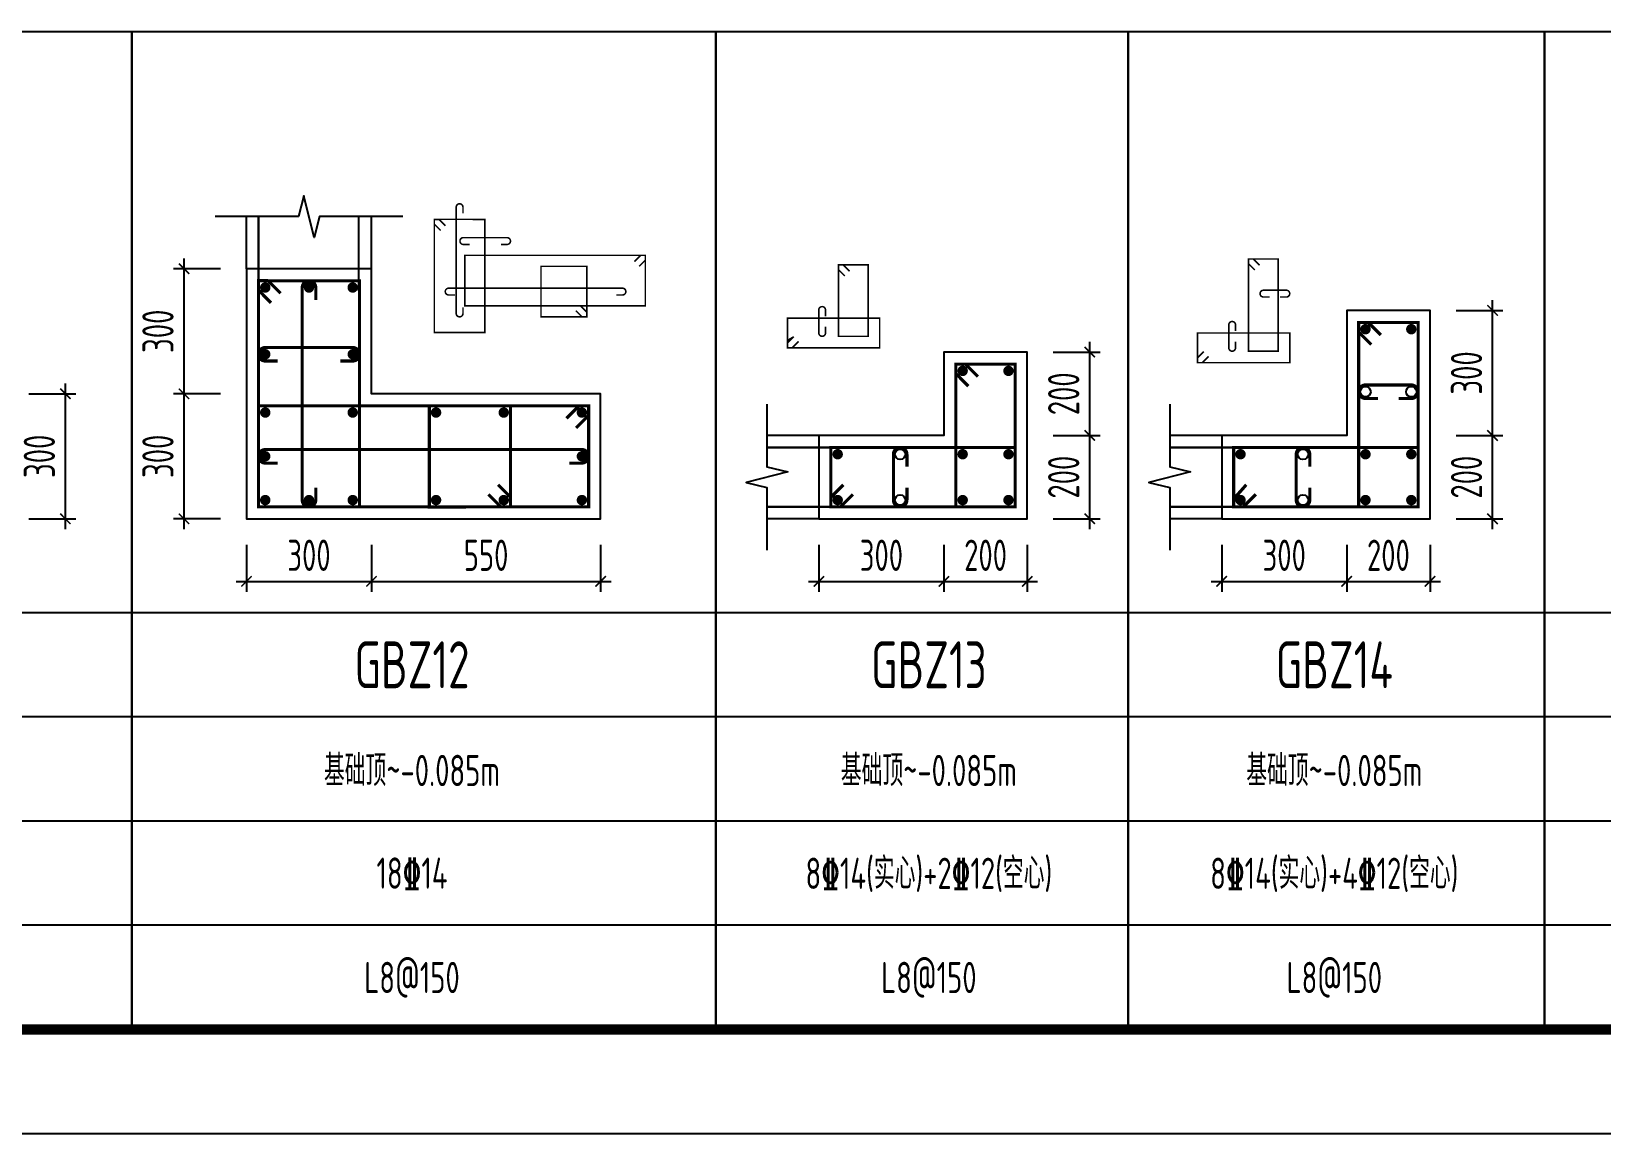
# Model space of a CAD drawing. Extents: x -668857 to 154266, y -275694 to 291306.
# Drawn here: x -337739 to -322663, y 166782 to 177360 of the extents above; entities that cross this region are included whole.
import ezdxf
from ezdxf.enums import TextEntityAlignment as Align

# ---------------------------------------------------------------- set-up
doc = ezdxf.new("R2010")
doc.units = 0
doc.header["$LTSCALE"] = 1000
doc.layers.get('0').update_dxf_attribs({"linetype": 'CONTINUOUS'})
doc.layers.get('DEFPOINTS').update_dxf_attribs({"linetype": 'CONTINUOUS'})
for name, color, linetype in [('-TK', 7, 'CONTINUOUS'), ('COLU_DE_DIM', 3, 'CONTINUOUS'), ('COLU_DE_TH', 7, 'CONTINUOUS'), ('LINK', 6, 'CONTINUOUS'), ('LINK-INDEX', 6, 'CONTINUOUS'), ('REIN', 6, 'CONTINUOUS'), ('TAB', 7, 'CONTINUOUS'), ('TAB_TEXT', 7, 'CONTINUOUS'), ('THIN', 7, 'CONTINUOUS')]:
    doc.layers.add(name, color=color, linetype=linetype)
doc.styles.add('TSSD_DIMENSION', font='Tssdeng.shx', dxfattribs={"width": 0.7, "bigfont": 'tssdchn.shx'})
doc.styles.add('TSSD_REIN', font='tssdeng.shx', dxfattribs={"width": 0.7, "height": 300, "bigfont": 'tssdchn.shx'})
doc.dimstyles.new('TSSD_25_100', dxfattribs={"dimtxt": 300, "dimasz": 100, "dimexe": 100, "dimexo": 250, "dimgap": 100, "dimtad": 1, "dimdec": 0, "dimlfac": 0.25, "dimzin": 0, "dimdsep": 46, "dimtxsty": 'TSSD_DIMENSION', "dimblk": 'ARCHTICK', "dimcen": 0, "dimdle": 100, "dimclrt": 7, "dimadec": 0, "dimazin": 0, "dimtfac": 1, "dimtdec": 0, "dimtix": 1, "dimtmove": 2, "dimatfit": 3, "dimldrblk": 'ARCHTICK', "dimfxl": 0, "dimtolj": 1, "dimtzin": 0, "dimarcsym": 0})

# ---------------------------------------------------------------- blocks, each defined once
blk = doc.blocks.new('_ArchTick')
at = {"color": 0, "linetype": 'ByBlock', "const_width": 0.15}
blk.add_lwpolyline([(-0.5, -0.5), (0.5, 0.5)], dxfattribs=at)
blk = doc.blocks.new('*D770')
at = {"layer": 'COLU_DE_DIM', "color": 0, "lineweight": -2}
for p, q in [((-326310.3246119072, 172432.2848685549), (-326310.3246119072, 171982.2848685549)), ((-325110.3246119054, 172432.2848685549), (-325110.3246119054, 171982.2848685549)), ((-326410.3246119072, 172082.2848685549), (-325010.3246119054, 172082.2848685549))]:
    blk.add_line(p, q, dxfattribs=at)
at = {"layer": 'DEFPOINTS', "color": 0}
for p in [(-326310.3246119072, 172682.2848685549), (-325110.3246119054, 172682.2848685549), (-325110.3246119054, 172082.2848685549)]:
    blk.add_point(p, dxfattribs=at)
at = {"layer": 'COLU_DE_DIM', "color": 0, "lineweight": -2, "xscale": 100, "yscale": 100, "zscale": 100, "rotation": 180}
blk.add_blockref('_ArchTick', (-326310.3246119072, 172082.2848685549), dxfattribs=at)
at = {"layer": 'COLU_DE_DIM', "color": 0, "lineweight": -2, "xscale": 100, "yscale": 100, "zscale": 100}
blk.add_blockref('_ArchTick', (-325110.3246119054, 172082.2848685549), dxfattribs=at)
at = {"layer": 'COLU_DE_DIM', "color": 7, "insert": (-325710.3246119063, 172332.2848685549), "char_height": 300, "attachment_point": 5, "style": 'TSSD_DIMENSION'}
blk.add_mtext('\\A1;300', dxfattribs=at)
blk = doc.blocks.new('*D771')
at = {"layer": 'COLU_DE_DIM', "color": 0, "lineweight": -2}
for p, q in [((-325110.3246119054, 172432.2848685549), (-325110.3246119054, 171982.2848685549)), ((-324310.3246119054, 172432.2848685549), (-324310.3246119054, 171982.2848685549)), ((-325210.3246119054, 172082.2848685549), (-324210.3246119054, 172082.2848685549))]:
    blk.add_line(p, q, dxfattribs=at)
at = {"layer": 'DEFPOINTS', "color": 0}
for p in [(-325110.3246119054, 172682.2848685549), (-324310.3246119054, 172682.2848685549), (-324310.3246119054, 172082.2848685549)]:
    blk.add_point(p, dxfattribs=at)
at = {"layer": 'COLU_DE_DIM', "color": 0, "lineweight": -2, "xscale": 100, "yscale": 100, "zscale": 100, "rotation": 180}
blk.add_blockref('_ArchTick', (-325110.3246119054, 172082.2848685549), dxfattribs=at)
at = {"layer": 'COLU_DE_DIM', "color": 0, "lineweight": -2, "xscale": 100, "yscale": 100, "zscale": 100}
blk.add_blockref('_ArchTick', (-324310.3246119054, 172082.2848685549), dxfattribs=at)
at = {"layer": 'COLU_DE_DIM', "color": 7, "insert": (-324710.3246119054, 172332.2848685549), "char_height": 300, "attachment_point": 5, "style": 'TSSD_DIMENSION'}
blk.add_mtext('\\A1;200', dxfattribs=at)
blk = doc.blocks.new('*D772')
at = {"layer": 'COLU_DE_DIM', "color": 0, "lineweight": -2}
for p, q in [((-323710.3246119054, 172582.2848685554), (-323710.3246119054, 173582.284868555)), ((-324060.3246119054, 173482.284868555), (-323610.3246119054, 173482.284868555)), ((-324060.3246119054, 172682.2848685554), (-323610.3246119054, 172682.2848685554))]:
    blk.add_line(p, q, dxfattribs=at)
at = {"layer": 'DEFPOINTS', "color": 0}
for p in [(-324310.3246119054, 173482.284868555), (-323710.3246119054, 173482.284868555), (-324310.3246119054, 172682.2848685554)]:
    blk.add_point(p, dxfattribs=at)
at = {"layer": 'COLU_DE_DIM', "color": 0, "lineweight": -2, "xscale": 100, "yscale": 100, "zscale": 100}
for p, rotation in [((-323710.3246119054, 173482.284868555), 90), ((-323710.3246119054, 172682.2848685554), 270)]:
    blk.add_blockref('_ArchTick', p, dxfattribs=dict(at, rotation=rotation))
at = {"layer": 'COLU_DE_DIM', "color": 7, "insert": (-323960.3246119054, 173082.2848685552), "char_height": 300, "attachment_point": 5, "rotation": 90, "style": 'TSSD_DIMENSION'}
blk.add_mtext('\\A1;200', dxfattribs=at)
blk = doc.blocks.new('*D773')
at = {"layer": 'COLU_DE_DIM', "color": 0, "lineweight": -2}
for p, q in [((-323710.3246119054, 173382.284868555), (-323710.3246119054, 174782.2848685553)), ((-324060.3246119054, 174682.2848685553), (-323610.3246119054, 174682.2848685553)), ((-324060.3246119054, 173482.284868555), (-323610.3246119054, 173482.284868555))]:
    blk.add_line(p, q, dxfattribs=at)
at = {"layer": 'DEFPOINTS', "color": 0}
for p in [(-324310.3246119054, 174682.2848685553), (-323710.3246119054, 174682.2848685553), (-324310.3246119054, 173482.284868555)]:
    blk.add_point(p, dxfattribs=at)
at = {"layer": 'COLU_DE_DIM', "color": 0, "lineweight": -2, "xscale": 100, "yscale": 100, "zscale": 100}
for p, rotation in [((-323710.3246119054, 174682.2848685553), 90), ((-323710.3246119054, 173482.284868555), 270)]:
    blk.add_blockref('_ArchTick', p, dxfattribs=dict(at, rotation=rotation))
at = {"layer": 'COLU_DE_DIM', "color": 7, "insert": (-323960.3246119054, 174082.2848685551), "char_height": 300, "attachment_point": 5, "rotation": 90, "style": 'TSSD_DIMENSION'}
blk.add_mtext('\\A1;300', dxfattribs=at)
blk = doc.blocks.new('*D782')
at = {"layer": 'COLU_DE_DIM', "color": 0, "lineweight": -2}
for p, q in [((-330177.7486674791, 172432.2848685549), (-330177.7486674791, 171982.2848685549)), ((-328977.7486674783, 172432.2848685549), (-328977.7486674783, 171982.2848685549)), ((-330277.7486674791, 172082.2848685549), (-328877.7486674783, 172082.2848685549))]:
    blk.add_line(p, q, dxfattribs=at)
at = {"layer": 'DEFPOINTS', "color": 0}
for p in [(-330177.7486674791, 172682.2848685549), (-328977.7486674783, 172682.2848685549), (-328977.7486674783, 172082.2848685549)]:
    blk.add_point(p, dxfattribs=at)
at = {"layer": 'COLU_DE_DIM', "color": 0, "lineweight": -2, "xscale": 100, "yscale": 100, "zscale": 100, "rotation": 180}
blk.add_blockref('_ArchTick', (-330177.7486674791, 172082.2848685549), dxfattribs=at)
at = {"layer": 'COLU_DE_DIM', "color": 0, "lineweight": -2, "xscale": 100, "yscale": 100, "zscale": 100}
blk.add_blockref('_ArchTick', (-328977.7486674783, 172082.2848685549), dxfattribs=at)
at = {"layer": 'COLU_DE_DIM', "color": 7, "insert": (-329577.7486674787, 172332.2848685549), "char_height": 300, "attachment_point": 5, "style": 'TSSD_DIMENSION'}
blk.add_mtext('\\A1;300', dxfattribs=at)
blk = doc.blocks.new('*D783')
at = {"layer": 'COLU_DE_DIM', "color": 0, "lineweight": -2}
for p, q in [((-328977.7486674783, 172432.2848685549), (-328977.7486674783, 171982.2848685549)), ((-328177.7486674783, 172432.2848685549), (-328177.7486674783, 171982.2848685549)), ((-329077.7486674783, 172082.2848685549), (-328077.7486674783, 172082.2848685549))]:
    blk.add_line(p, q, dxfattribs=at)
at = {"layer": 'DEFPOINTS', "color": 0}
for p in [(-328977.7486674783, 172682.2848685549), (-328177.7486674783, 172682.2848685549), (-328177.7486674783, 172082.2848685549)]:
    blk.add_point(p, dxfattribs=at)
at = {"layer": 'COLU_DE_DIM', "color": 0, "lineweight": -2, "xscale": 100, "yscale": 100, "zscale": 100, "rotation": 180}
blk.add_blockref('_ArchTick', (-328977.7486674783, 172082.2848685549), dxfattribs=at)
at = {"layer": 'COLU_DE_DIM', "color": 0, "lineweight": -2, "xscale": 100, "yscale": 100, "zscale": 100}
blk.add_blockref('_ArchTick', (-328177.7486674783, 172082.2848685549), dxfattribs=at)
at = {"layer": 'COLU_DE_DIM', "color": 7, "insert": (-328577.7486674783, 172332.2848685549), "char_height": 300, "attachment_point": 5, "style": 'TSSD_DIMENSION'}
blk.add_mtext('\\A1;200', dxfattribs=at)
blk = doc.blocks.new('*D784')
at = {"layer": 'COLU_DE_DIM', "color": 0, "lineweight": -2}
for p, q in [((-327577.7486674783, 172582.2848685551), (-327577.7486674783, 173582.2848685555)), ((-327927.7486674783, 173482.2848685555), (-327477.7486674783, 173482.2848685555)), ((-327927.7486674783, 172682.2848685551), (-327477.7486674783, 172682.2848685551))]:
    blk.add_line(p, q, dxfattribs=at)
at = {"layer": 'DEFPOINTS', "color": 0}
for p in [(-328177.7486674783, 173482.2848685555), (-327577.7486674783, 173482.2848685555), (-328177.7486674783, 172682.2848685551)]:
    blk.add_point(p, dxfattribs=at)
at = {"layer": 'COLU_DE_DIM', "color": 0, "lineweight": -2, "xscale": 100, "yscale": 100, "zscale": 100}
for p, rotation in [((-327577.7486674783, 173482.2848685555), 90), ((-327577.7486674783, 172682.2848685551), 270)]:
    blk.add_blockref('_ArchTick', p, dxfattribs=dict(at, rotation=rotation))
at = {"layer": 'COLU_DE_DIM', "color": 7, "insert": (-327827.7486674784, 173082.2848685553), "char_height": 300, "attachment_point": 5, "rotation": 90, "style": 'TSSD_DIMENSION'}
blk.add_mtext('\\A1;200', dxfattribs=at)
blk = doc.blocks.new('*D785')
at = {"layer": 'COLU_DE_DIM', "color": 0, "lineweight": -2}
for p, q in [((-327927.7486674783, 174282.2848685549), (-327477.7486674783, 174282.2848685549)), ((-327577.7486674783, 173382.2848685555), (-327577.7486674783, 174382.2848685549)), ((-327927.7486674783, 173482.2848685555), (-327477.7486674783, 173482.2848685555))]:
    blk.add_line(p, q, dxfattribs=at)
at = {"layer": 'DEFPOINTS', "color": 0}
for p in [(-328177.7486674783, 174282.2848685549), (-327577.7486674783, 174282.2848685549), (-328177.7486674783, 173482.2848685555)]:
    blk.add_point(p, dxfattribs=at)
at = {"layer": 'COLU_DE_DIM', "color": 0, "lineweight": -2, "xscale": 100, "yscale": 100, "zscale": 100}
for p, rotation in [((-327577.7486674783, 174282.2848685549), 90), ((-327577.7486674783, 173482.2848685555), 270)]:
    blk.add_blockref('_ArchTick', p, dxfattribs=dict(at, rotation=rotation))
at = {"layer": 'COLU_DE_DIM', "color": 7, "insert": (-327827.7486674784, 173882.2848685552), "char_height": 300, "attachment_point": 5, "rotation": 90, "style": 'TSSD_DIMENSION'}
blk.add_mtext('\\A1;200', dxfattribs=at)
blk = doc.blocks.new('*D792')
at = {"layer": 'COLU_DE_DIM', "color": 0, "lineweight": -2}
for p, q in [((-335673.4728669514, 172432.3005951573), (-335673.4728669514, 171982.3005951573)), ((-334473.5099843476, 172432.3005951573), (-334473.5099843476, 171982.3005951573)), ((-335773.4728669514, 172082.3005951573), (-334373.5099843476, 172082.3005951573))]:
    blk.add_line(p, q, dxfattribs=at)
at = {"layer": 'DEFPOINTS', "color": 0}
for p in [(-335673.4728669514, 172682.3005951573), (-334473.5099843476, 172682.3005951573), (-334473.5099843476, 172082.3005951573)]:
    blk.add_point(p, dxfattribs=at)
at = {"layer": 'COLU_DE_DIM', "color": 0, "lineweight": -2, "xscale": 100, "yscale": 100, "zscale": 100, "rotation": 180}
blk.add_blockref('_ArchTick', (-335673.4728669514, 172082.3005951573), dxfattribs=at)
at = {"layer": 'COLU_DE_DIM', "color": 0, "lineweight": -2, "xscale": 100, "yscale": 100, "zscale": 100}
blk.add_blockref('_ArchTick', (-334473.5099843476, 172082.3005951573), dxfattribs=at)
at = {"layer": 'COLU_DE_DIM', "color": 7, "insert": (-335073.4914256495, 172332.3005951573), "char_height": 300, "attachment_point": 5, "style": 'TSSD_DIMENSION'}
blk.add_mtext('\\A1;300', dxfattribs=at)
blk = doc.blocks.new('*D793')
at = {"layer": 'COLU_DE_DIM', "color": 0, "lineweight": -2}
for p, q in [((-334473.5099843476, 172432.3005951573), (-334473.5099843476, 171982.3005951573)), ((-332273.5099841735, 172432.3005951573), (-332273.5099841735, 171982.3005951573)), ((-334573.5099843476, 172082.3005951573), (-332173.5099841735, 172082.3005951573))]:
    blk.add_line(p, q, dxfattribs=at)
at = {"layer": 'DEFPOINTS', "color": 0}
for p in [(-334473.5099843476, 172682.3005951573), (-332273.5099841735, 172682.3005951573), (-332273.5099841735, 172082.3005951573)]:
    blk.add_point(p, dxfattribs=at)
at = {"layer": 'COLU_DE_DIM', "color": 0, "lineweight": -2, "xscale": 100, "yscale": 100, "zscale": 100, "rotation": 180}
blk.add_blockref('_ArchTick', (-334473.5099843476, 172082.3005951573), dxfattribs=at)
at = {"layer": 'COLU_DE_DIM', "color": 0, "lineweight": -2, "xscale": 100, "yscale": 100, "zscale": 100}
blk.add_blockref('_ArchTick', (-332273.5099841735, 172082.3005951573), dxfattribs=at)
at = {"layer": 'COLU_DE_DIM', "color": 7, "insert": (-333373.5099842605, 172332.3005951573), "char_height": 300, "attachment_point": 5, "style": 'TSSD_DIMENSION'}
blk.add_mtext('\\A1;550', dxfattribs=at)
blk = doc.blocks.new('*D794')
at = {"layer": 'COLU_DE_DIM', "color": 0, "lineweight": -2}
for p, q in [((-336273.4728669514, 172582.3005951573), (-336273.4728669514, 173982.3384147248)), ((-335923.4728669514, 173882.3384147248), (-336373.4728669514, 173882.3384147248)), ((-335923.4728669514, 172682.3005951573), (-336373.4728669514, 172682.3005951573))]:
    blk.add_line(p, q, dxfattribs=at)
at = {"layer": 'DEFPOINTS', "color": 0}
for p in [(-336273.4728669514, 173882.3384147248), (-335673.4728669514, 173882.3384147248), (-335673.4728669514, 172682.3005951573)]:
    blk.add_point(p, dxfattribs=at)
at = {"layer": 'COLU_DE_DIM', "color": 0, "lineweight": -2, "xscale": 100, "yscale": 100, "zscale": 100}
for p, rotation in [((-336273.4728669514, 173882.3384147248), 90), ((-336273.4728669514, 172682.3005951573), 270)]:
    blk.add_blockref('_ArchTick', p, dxfattribs=dict(at, rotation=rotation))
at = {"layer": 'COLU_DE_DIM', "color": 7, "insert": (-336523.4728669514, 173282.319504941), "char_height": 300, "attachment_point": 5, "rotation": 90, "style": 'TSSD_DIMENSION'}
blk.add_mtext('\\A1;300', dxfattribs=at)
blk = doc.blocks.new('*D795')
at = {"layer": 'COLU_DE_DIM', "color": 0, "lineweight": -2}
for p, q in [((-336273.4728669514, 173782.3384147248), (-336273.4728669514, 175182.3384148282)), ((-335923.4728669514, 175082.3384148282), (-336373.4728669514, 175082.3384148282)), ((-335923.4728669514, 173882.3384147248), (-336373.4728669514, 173882.3384147248))]:
    blk.add_line(p, q, dxfattribs=at)
at = {"layer": 'DEFPOINTS', "color": 0}
for p in [(-336273.4728669514, 175082.3384148282), (-335673.4728669514, 175082.3384148282), (-335673.4728669514, 173882.3384147248)]:
    blk.add_point(p, dxfattribs=at)
at = {"layer": 'COLU_DE_DIM', "color": 0, "lineweight": -2, "xscale": 100, "yscale": 100, "zscale": 100}
for p, rotation in [((-336273.4728669514, 175082.3384148282), 90), ((-336273.4728669514, 173882.3384147248), 270)]:
    blk.add_blockref('_ArchTick', p, dxfattribs=dict(at, rotation=rotation))
at = {"layer": 'COLU_DE_DIM', "color": 7, "insert": (-336523.4728669514, 174482.3384147764), "char_height": 300, "attachment_point": 5, "rotation": 90, "style": 'TSSD_DIMENSION'}
blk.add_mtext('\\A1;300', dxfattribs=at)
blk = doc.blocks.new('*D797')
at = {"layer": 'COLU_DE_DIM', "color": 0, "lineweight": -2}
for p, q in [((-337412.2650301234, 172582.2848685549), (-337412.2650301234, 173982.2320451884)), ((-337762.2650301234, 173882.2320451884), (-337312.2650301234, 173882.2320451884)), ((-337762.2650301234, 172682.2848685549), (-337312.2650301234, 172682.2848685549))]:
    blk.add_line(p, q, dxfattribs=at)
at = {"layer": 'DEFPOINTS', "color": 0}
for p in [(-338012.2650301234, 173882.2320451884), (-337412.2650301234, 173882.2320451884), (-338012.2650301234, 172682.2848685549)]:
    blk.add_point(p, dxfattribs=at)
at = {"layer": 'COLU_DE_DIM', "color": 0, "lineweight": -2, "xscale": 100, "yscale": 100, "zscale": 100}
for p, rotation in [((-337412.2650301234, 173882.2320451884), 90), ((-337412.2650301234, 172682.2848685549), 270)]:
    blk.add_blockref('_ArchTick', p, dxfattribs=dict(at, rotation=rotation))
at = {"layer": 'COLU_DE_DIM', "color": 7, "insert": (-337662.2650301235, 173282.2584568716), "char_height": 300, "attachment_point": 5, "rotation": 90, "style": 'TSSD_DIMENSION'}
blk.add_mtext('\\A1;300', dxfattribs=at)
blk = doc.blocks.new('A1')
blk.add_lwpolyline([(0, 59400), (0, 0), (84100, 0), (84100, 59400)], close=True)
at = {"const_width": 100}
blk.add_lwpolyline([(2500, 58400), (2500, 1000), (83100, 1000), (83100, 58400)], close=True, dxfattribs=at)

msp = doc.modelspace()

# ---------------------------------------------------------------- linework, layer by layer
at = {"layer": 'COLU_DE_TH'}
for points in [[(-334473.5099843476, 175082.3384148282), (-335673.4728669514, 175082.3541414302), (-335673.472866892, 172682.3005951573), (-332273.5099841735, 172682.2848685549), (-332273.5099843476, 173882.3384147248), (-334473.5099843476, 173882.3384147248), (-334473.5099843476, 175082.3384148282)], [(-326310.3246119072, 173482.284868555), (-326310.3246119064, 172682.2848685554), (-324310.3246119054, 172682.2848685553), (-324310.3246119054, 174682.2848685553), (-325110.3246119054, 174682.2848685553), (-325110.3246119054, 173482.2848685553), (-326310.3246119072, 173482.284868555)], [(-330177.7486674791, 173482.2848685555), (-330177.7486674788, 172682.2848685551), (-328177.7486674783, 172682.2848685549), (-328177.7486674783, 174282.2848685549), (-328977.7486674783, 174282.2848685549), (-328977.7486674783, 173482.2848685549), (-330177.7486674791, 173482.2848685555)]]:
    msp.add_lwpolyline(points, close=True, dxfattribs=at)
at = {"layer": 'LINK', "const_width": 30}
for points in [[(-335438.4736533022, 174755.4273639567), (-335558.4728669462, 174875.4281503075), (-335558.4728669485, 174967.352634241), (-334588.5099843475, 174967.3399219976), (-334588.5099843476, 172797.2965325556), (-335558.4728668948, 172797.300164545), (-335558.4728669485, 174967.352634241), (-335466.5483830222, 174967.3514294873), (-335346.5491693781, 174847.3506431365)], [(-324875.3246119057, 174355.3609870009), (-324995.3246119054, 174475.3609870012), (-324995.3246119054, 174567.2848685553), (-324425.3246119054, 174567.2848685553), (-324425.3246119054, 172797.2848685553), (-324995.3246119054, 172797.2848685553), (-324995.3246119054, 174567.2848685553), (-324903.4007303508, 174567.2848685553), (-324783.4007303511, 174447.284868555)], [(-328742.7486674783, 173955.3609870007), (-328862.7486674784, 174075.3609870006), (-328862.7486674784, 174167.2848685549), (-328292.7486674784, 174167.2848685549), (-328292.7486674784, 172797.2848685549), (-328862.7486674784, 172797.2848685549), (-328862.7486674784, 174167.2848685549), (-328770.8247859243, 174167.2848685548), (-328650.8247859243, 174047.2848685549)], [(-332600.4338658695, 173647.3384147162), (-332480.433865878, 173767.3384147248), (-332388.5099843309, 173767.3384147248), (-332388.5099841902, 172797.2852991689), (-335558.4728668948, 172797.300164545), (-335558.4728669188, 173767.3384147248), (-332388.5099843309, 173767.3384147248), (-332388.5099843176, 173675.4145331774), (-332508.509984309, 173555.4145331688)], [(-333258.5095349135, 173009.2097307663), (-333138.5099842458, 172889.2092814356), (-333138.5099842324, 172797.285055664), (-333918.5099842689, 172797.2916459813), (-333918.5099843392, 173767.3384146751), (-333138.5099843731, 173767.3384146113), (-333138.5099842324, 172797.285055664), (-333230.4342100021, 172797.2857440842), (-333350.4337606697, 172917.2861934149)], [(-329850.8247859247, 172917.284868555), (-329970.8247859247, 172797.2848685551), (-330062.7486674789, 172797.2848685551), (-330062.748667479, 173367.2848685555), (-328292.7486674783, 173367.2848685546), (-328292.7486674783, 172797.2848685549), (-330062.7486674789, 172797.2848685551), (-330062.7486674789, 172889.2087501093), (-329942.7486674789, 173009.2087501092)], [(-325983.4007303524, 172917.2848685554), (-326103.4007303524, 172797.2848685554), (-326195.3246119065, 172797.2848685554), (-326195.3246119071, 173367.284868555), (-324425.3246119054, 173367.2848685554), (-324425.3246119054, 172797.2848685553), (-326195.3246119065, 172797.2848685554), (-326195.3246119067, 172889.2087501096), (-326075.3246119067, 173009.2087501096)]]:
    msp.add_lwpolyline(points, dxfattribs=at)
for points in [[(-335008.4914256833, 174782.340773876), (-335008.4914256833, 174902.340773876, 1), (-335138.4914256833, 174902.340773876), (-335138.4914256834, 172862.2967759461, 1), (-335008.4914256834, 172862.2967759461), (-335008.4914256834, 172982.2967759461)], [(-334773.5099843476, 174196.4618220417), (-334653.5099843476, 174196.4618220417, 1), (-334653.5099843476, 174326.4618220417), (-335493.5179843477, 174326.4618220417, 1), (-335493.5179843477, 174196.4618220417), (-335373.5179843477, 174196.4618220417)], [(-324610.3246119055, 173837.2848685553), (-324490.3246119055, 173837.2848685553, 1), (-324490.3246119055, 173967.2848685553), (-324930.3246119055, 173967.2848685552, 1), (-324930.3246119055, 173837.2848685552), (-324810.3246119055, 173837.2848685552)], [(-329332.7486674788, 173182.2848685549), (-329332.7486674788, 173302.2848685549, 1), (-329462.7486674788, 173302.2848685549), (-329462.7486674788, 172862.284868555, 1), (-329332.7486674788, 172862.284868555), (-329332.7486674788, 172982.284868555)], [(-325465.3246119062, 173182.2848685553), (-325465.3246119062, 173302.2848685553, 1), (-325595.3246119062, 173302.2848685553), (-325595.3246119062, 172862.2848685553, 1), (-325465.3246119062, 172862.2848685553), (-325465.3246119062, 172982.2848685553)], [(-332573.5086548157, 173217.3124279751), (-332453.5086548165, 173217.3119786396, 1), (-332453.5081680365, 173347.3119786387), (-335493.4710507332, 173347.3263572347, 1), (-335493.4715375133, 173217.3263572356), (-335373.4715375142, 173217.3259079001)]]:
    msp.add_lwpolyline(points, format="xyb", dxfattribs=at)
at = {"layer": 'LINK-INDEX', "const_width": 15.00000095367432}
for points in [[(-333595.2538645678, 175613.2901294681), (-333595.2538645678, 175673.2901294681, 1), (-333660.2538645678, 175673.2901294681), (-333660.2538645678, 174653.2681305032, 1), (-333595.2538645678, 174653.2681305032), (-333595.2538645678, 174713.2681305032)], [(-333231.6800937636, 175315.7907847074), (-333171.6800937636, 175315.7907847074, 1), (-333171.6800937636, 175380.7907847074), (-333591.6840937637, 175380.7907847074, 1), (-333591.6840937637, 175315.7907847074), (-333531.6840937637, 175315.7907847074)], [(-332124.0013037153, 174830.7757318497), (-332064.0013037153, 174830.7757318497, 1), (-332064.0013037153, 174895.7757318497), (-333732.707478189, 174895.7829211477, 1), (-333732.707478189, 174830.7829211477), (-333672.707478189, 174830.7829211477)], [(-325750.0561249028, 174811.2121296607), (-325690.0561249028, 174811.2121296607, 1), (-325690.0561249028, 174876.2121296607), (-325910.0561249028, 174876.2121296607, 1), (-325910.0561249028, 174811.2121296607), (-325850.0561249028, 174811.2121296607)], [(-330114.2009628105, 174626.5862032219), (-330114.2009628105, 174686.5862032219, 1), (-330179.2009628105, 174686.5862032219), (-330179.2009628105, 174466.586203222, 1), (-330114.2009628105, 174466.586203222), (-330114.2009628105, 174526.586203222)], [(-326177.5561249031, 174483.7121296607), (-326177.5561249031, 174543.7121296607, 1), (-326242.5561249031, 174543.7121296607), (-326242.5561249031, 174323.7121296607, 1), (-326177.5561249031, 174323.7121296607), (-326177.5561249031, 174383.7121296607)]]:
    msp.add_lwpolyline(points, format="xyb", dxfattribs=at)
at = {"layer": 'LINK-INDEX', "color": 1, "const_width": 20}
for points in [[(-335558.5089454042, 174867.3384148283), (-335558.5089454042, 175582.3384148282)], [(-334595.6412941189, 174867.3384148282), (-334595.6412941189, 175582.3384148282)], [(-329962.7486674793, 173367.2848685556), (-330677.7486674791, 173367.2848685555)], [(-326095.3246119074, 173367.284868555), (-326810.3246119072, 173367.284868555)], [(-329962.7486674793, 172797.2848685556), (-330677.7486674791, 172797.2848685555)], [(-326095.3246119074, 172797.284868555), (-326810.3246119072, 172797.284868555)]]:
    msp.add_lwpolyline(points, dxfattribs=at)
at = {"layer": 'LINK-INDEX', "const_width": 15.00000095367432}
for points in [[(-333810.205983993, 175449.8345056851), (-333870.2055908154, 175509.8348988601), (-333870.2055908166, 175555.797140829), (-333385.224149516, 175555.7907847074), (-333385.224149516, 174470.7690899864), (-333870.2055907897, 174470.7709059811), (-333870.2055908166, 175555.797140829), (-333824.2433488519, 175555.7965384521), (-333764.2437420295, 175495.7961452771)], [(-331949.9640309402, 175150.7955589345), (-331889.964030946, 175210.7955589404), (-331844.0020901721, 175210.7955589404), (-331844.0020901017, 174725.7690011624), (-333577.7082645796, 174725.7764338504), (-333577.7082645915, 175210.7955589404), (-331844.0020901721, 175210.7955589404), (-331844.0020901655, 175164.8336181688), (-331904.0020901597, 175104.833618163)], [(-325992.5561249026, 175070.2501888834), (-326052.5561249027, 175130.2501888833), (-326052.5561249027, 175176.2121296607), (-325767.5561249027, 175176.2121296607), (-325767.5561249027, 174291.2121296606), (-326052.5561249027, 174291.2121296606), (-326052.5561249027, 175176.2121296607), (-326006.5941841255, 175176.2121296607), (-325946.5941841253, 175116.2121296608)], [(-332466.5018654609, 174726.724607912), (-332406.5020901248, 174666.7243832491), (-332406.5020901181, 174620.7622703621), (-332846.5020901364, 174620.7655655208), (-332846.5020901716, 175105.7889498676), (-332406.5020901884, 175105.7889498356), (-332406.5020901181, 174620.7622703621), (-332452.4642030003, 174620.7626145723), (-332512.4639783365, 174680.7628392353)], [(-329929.2009628098, 175013.1242624448), (-329989.2009628103, 175073.1242624443), (-329989.2009628103, 175119.0862032219), (-329704.2009628104, 175119.0862032219), (-329704.2009628104, 174434.0862032221), (-329989.2009628103, 174434.0862032221), (-329989.2009628103, 175119.0862032219), (-329943.2390220333, 175119.086203222), (-329883.2390220328, 175059.0862032224)], [(-330373.2390220324, 174384.0862032223), (-330433.239022032, 174324.086203222), (-330479.2009628104, 174324.0862032219), (-330479.2009628105, 174609.0862032221), (-329594.2009628105, 174609.0862032216), (-329594.2009628105, 174324.0862032218), (-330479.2009628104, 174324.0862032219), (-330479.2009628105, 174370.0481440001), (-330419.2009628108, 174430.0481440003)], [(-326436.5941841255, 174241.2121296605), (-326496.594184126, 174181.2121296609), (-326542.556124903, 174181.2121296609), (-326542.5561249034, 174466.2121296606), (-325657.5561249026, 174466.2121296609), (-325657.5561249026, 174181.2121296608), (-326542.556124903, 174181.2121296609), (-326542.556124903, 174227.1740704386), (-326482.5561249027, 174287.1740704382)]]:
    msp.add_lwpolyline(points, dxfattribs=at)
at = {"layer": 'REIN', "const_width": 50}
for points in [[(-335518.4728669468, 174902.3517823514, 1), (-335468.4728669468, 174902.3517823514, 1), (-335518.4728669468, 174902.3517823514)], [(-335098.4914256833, 174902.340773876, 1), (-335048.4914256833, 174902.340773876, 1), (-335098.4914256833, 174902.340773876)], [(-334678.5099843476, 174902.340773876, 1), (-334628.5099843476, 174902.340773876, 1), (-334678.5099843476, 174902.340773876)], [(-324955.3246119054, 174502.2848685553, 1), (-324905.3246119054, 174502.2848685553, 1), (-324955.3246119054, 174502.2848685553)], [(-324515.3246119054, 174502.2848685553, 1), (-324465.3246119054, 174502.2848685553, 1), (-324515.3246119054, 174502.2848685553)], [(-335518.5179843477, 174261.4618220417, 1), (-335468.5179843477, 174261.4618220417, 1), (-335518.5179843477, 174261.4618220417)], [(-334678.5099843476, 174261.4618220417, 1), (-334628.5099843476, 174261.4618220417, 1), (-334678.5099843476, 174261.4618220417)], [(-328822.7486674783, 174102.2848685549, 1), (-328772.7486674783, 174102.2848685549, 1), (-328822.7486674783, 174102.2848685549)], [(-328382.7486674784, 174102.2848685549, 1), (-328332.7486674784, 174102.2848685549, 1), (-328382.7486674784, 174102.2848685549)], [(-335518.4728669171, 173702.3384147248, 1), (-335468.4728669171, 173702.3384147248, 1), (-335518.4728669171, 173702.3384147248)], [(-334678.5099843476, 173702.3384147248, 1), (-334628.5099843476, 173702.3384147248, 1), (-334678.5099843476, 173702.3384147248)], [(-333878.5099843376, 173702.3384146751, 1), (-333828.5099843376, 173702.3384146751, 1), (-333878.5099843376, 173702.3384146751)], [(-333228.5099843122, 173702.3384149062, 1), (-333178.5099843122, 173702.3384149062, 1), (-333228.5099843122, 173702.3384149062)], [(-332478.5099843215, 173702.3384147248, 1), (-332428.5099843215, 173702.3384147248, 1), (-332478.5099843215, 173702.3384147248)], [(-335518.471294022, 173282.3119786391, 1), (-335468.471294022, 173282.3119786391, 1), (-335518.471294022, 173282.3119786391)], [(-332478.5084114264, 173282.3119786391, 1), (-332428.5084114264, 173282.3119786391, 1), (-332478.5084114264, 173282.3119786391)], [(-330022.748667479, 173302.2848685554, 1), (-329972.748667479, 173302.2848685554, 1), (-330022.748667479, 173302.2848685554)], [(-328822.7486674783, 173302.2848685549, 1), (-328772.7486674783, 173302.2848685549, 1), (-328822.7486674783, 173302.2848685549)], [(-328382.7486674784, 173302.2848685546, 1), (-328332.7486674784, 173302.2848685546, 1), (-328382.7486674784, 173302.2848685546)], [(-326155.3246119071, 173302.284868555, 1), (-326105.3246119071, 173302.284868555, 1), (-326155.3246119071, 173302.284868555)], [(-324955.3246119054, 173302.2848685553, 1), (-324905.3246119054, 173302.2848685553, 1), (-324955.3246119054, 173302.2848685553)], [(-324515.3246119054, 173302.2848685554, 1), (-324465.3246119054, 173302.2848685554, 1), (-324515.3246119054, 173302.2848685554)], [(-335518.4728668964, 172862.2999211554, 1), (-335468.4728668964, 172862.2999211554, 1), (-335518.4728668964, 172862.2999211554)], [(-335098.4914256834, 172862.2967759461, 1), (-335048.4914256834, 172862.2967759461, 1), (-335098.4914256834, 172862.2967759461)], [(-334678.5099843476, 172862.2967759461, 1), (-334628.5099843476, 172862.2967759461, 1), (-334678.5099843476, 172862.2967759461)], [(-333878.5099843169, 172862.2999211057, 1), (-333828.5099843169, 172862.2999211057, 1), (-333878.5099843169, 172862.2999211057)], [(-333228.5099843122, 172862.2967761274, 1), (-333178.5099843122, 172862.2967761274, 1), (-333228.5099843122, 172862.2967761274)], [(-332478.5099841995, 172862.2855425594, 1), (-332428.5099841995, 172862.2855425594, 1), (-332478.5099841995, 172862.2855425594)], [(-330022.7486674789, 172862.2848685551, 1), (-329972.7486674789, 172862.2848685551, 1), (-330022.7486674789, 172862.2848685551)], [(-328822.7486674783, 172862.284868555, 1), (-328772.7486674783, 172862.284868555, 1), (-328822.7486674783, 172862.284868555)], [(-328382.7486674784, 172862.2848685549, 1), (-328332.7486674784, 172862.2848685549, 1), (-328382.7486674784, 172862.2848685549)], [(-326155.3246119067, 172862.2848685554, 1), (-326105.3246119067, 172862.2848685554, 1), (-326155.3246119067, 172862.2848685554)], [(-324955.3246119054, 172862.2848685553, 1), (-324905.3246119054, 172862.2848685553, 1), (-324955.3246119054, 172862.2848685553)], [(-324515.3246119054, 172862.2848685553, 1), (-324465.3246119054, 172862.2848685553, 1), (-324515.3246119054, 172862.2848685553)]]:
    msp.add_lwpolyline(points, format="xyb", close=True, dxfattribs=at)
at = {"layer": 'REIN'}
for centre in [(-324930.3246119055, 173902.2848685552), (-324490.3246119055, 173902.2848685553), (-329397.7486674788, 173302.2848685549), (-325530.3246119062, 173302.2848685553), (-329397.7486674788, 172862.284868555), (-325530.3246119062, 172862.2848685553)]:
    msp.add_circle(centre, 50, dxfattribs=at)
at = {"layer": 'TAB'}
for points in [[(-340984.674411965, 177360.2121014376), (-336773.4728669514, 177360.2121014376), (-336773.4728669514, 167782.2848685549), (-340984.674411965, 167782.2848685549), (-340984.674411965, 177360.2121014376), (-340984.674411965, 171782.2848685549), (-336773.4728669514, 171782.2848685549), (-336773.4728669514, 170782.2848685549), (-340984.674411965, 170782.2848685549), (-340984.674411965, 169782.2848685549), (-336773.4728669514, 169782.2848685549), (-336773.4728669514, 168782.2848685549), (-340984.674411965, 168782.2848685549)], [(-336773.4728669514, 177360.2121014376), (-331166.3444553908, 177360.2121014376), (-331166.3444553908, 167782.2848685549), (-336773.4728669514, 167782.2848685549), (-336773.4728669514, 177360.2121014376), (-336773.4728669514, 171782.2848685549), (-331166.3444553908, 171782.2848685549), (-331166.3444553908, 170782.2848685549), (-336773.4728669514, 170782.2848685549), (-336773.4728669514, 169782.2848685549), (-331166.3444553908, 169782.2848685549), (-331166.3444553908, 168782.2848685549), (-336773.4728669514, 168782.2848685549)], [(-331166.3444553908, 177360.2121014376), (-327210.3246119072, 177360.2121014376), (-327210.3246119072, 167782.2848685549), (-331166.3444553908, 167782.2848685549), (-331166.3444553908, 177360.2121014376), (-331166.3444553908, 171782.2848685549), (-327210.3246119072, 171782.2848685549), (-327210.3246119072, 170782.2848685549), (-331166.3444553908, 170782.2848685549), (-331166.3444553908, 169782.2848685549), (-327210.3246119072, 169782.2848685549), (-327210.3246119072, 168782.2848685549), (-331166.3444553908, 168782.2848685549)], [(-327210.3246119072, 177360.2121014376), (-323210.3246119054, 177360.2121014376), (-323210.3246119054, 167782.2848685549), (-327210.3246119072, 167782.2848685549), (-327210.3246119072, 177360.2121014376), (-327210.3246119072, 171782.2848685549), (-323210.3246119054, 171782.2848685549), (-323210.3246119054, 170782.2848685549), (-327210.3246119072, 170782.2848685549), (-327210.3246119072, 169782.2848685549), (-323210.3246119054, 169782.2848685549), (-323210.3246119054, 168782.2848685549), (-327210.3246119072, 168782.2848685549)], [(-323210.3246119054, 177360.2121014376), (-317010.3166119017, 177360.2121014376), (-317010.3166119017, 167782.2848685549), (-323210.3246119054, 167782.2848685549), (-323210.3246119054, 177360.2121014376), (-323210.3246119054, 171782.2848685549), (-317010.3166119017, 171782.2848685549), (-317010.3166119017, 170782.2848685549), (-323210.3246119054, 170782.2848685549), (-323210.3246119054, 169782.2848685549), (-317010.3166119017, 169782.2848685549), (-317010.3166119017, 168782.2848685549), (-323210.3246119054, 168782.2848685549)]]:
    msp.add_lwpolyline(points, dxfattribs=at)
at = {"layer": 'THIN'}
for p, q in [((-335673.4728669514, 175082.3541414302), (-335673.4663139977, 175582.3541413872)), ((-334473.5099843476, 175082.3384148282), (-334473.503431394, 175582.3384147852)), ((-330177.7486674791, 173482.2848685555), (-330677.7486674791, 173482.2848685553)), ((-326310.3246119072, 173482.284868555), (-326810.3246119072, 173482.2848685545)), ((-330177.7486674788, 172682.2848685551), (-330677.7486674788, 172682.2848685549)), ((-326310.3246119064, 172682.2848685554), (-326810.3246119064, 172682.2848685549))]:
    msp.add_line(p, q, dxfattribs=at)
for points in [[(-334173.5034314197, 175582.3344830131), (-334973.4848727045, 175582.3449674955), (-335023.4874938816, 175382.3456228081), (-335123.4822515101, 175782.3469333644), (-335173.4848726873, 175582.3475886769), (-335973.466313972, 175582.3580731594)], [(-330677.7486674793, 173782.2848685553), (-330677.748667479, 173182.2848685551), (-330477.748667479, 173132.2848685552), (-330877.748667479, 173032.2848685551), (-330677.748667479, 172982.2848685551), (-330677.7486674788, 172382.2848685549)], [(-326810.3246119076, 173782.2848685545), (-326810.3246119069, 173182.2848685547), (-326610.3246119069, 173132.2848685549), (-327010.3246119068, 173032.2848685545), (-326810.3246119067, 172982.2848685547), (-326810.3246119061, 172382.2848685549)]]:
    msp.add_lwpolyline(points, dxfattribs=at)

# ---------------------------------------------------------------- block references
at = {"layer": '-TK'}
msp.add_blockref('A1', (-353584.7140519191, 166782.2848685551), dxfattribs=at)

# ---------------------------------------------------------------- texts
at = {"layer": 'TAB_TEXT', "color": 7, "style": 'TSSD_REIN', "width": 0.7}
for s, height, p in [('GBZ12', 450, (-334084.6503358919, 171282.2848685549)), ('GBZ13', 450, (-329122.2678116874, 171282.2848685549)), ('GBZ14', 450, (-325229.6910716331, 171282.2848685549)), ('基础顶~-0.085m', 300, (-334084.6503358919, 170282.2848685549)), ('基础顶~-0.085m', 300, (-329122.2678116874, 170282.2848685549)), ('基础顶~-0.085m', 300, (-325229.6910716331, 170282.2848685549)), ('8%%13214(实心)+2%%13212(空心)', 300, (-329122.2678116874, 169282.2848685549)), ('8%%13214(实心)+4%%13212(空心)', 300, (-325229.6910716331, 169282.2848685549)), ('L8@150', 300, (-334084.6503358919, 168282.2848685549)), ('L8@150', 300, (-329122.2678116874, 168282.2848685549)), ('L8@150', 300, (-325229.6910716331, 168282.2848685549))]:
    msp.add_text(s, height=height, dxfattribs=at).set_placement(p, align=Align.MIDDLE)
at = {"layer": 'TAB_TEXT', "color": 1, "style": 'TSSD_REIN', "width": 0.7}
msp.add_text('18%%13214', height=300, dxfattribs=at).set_placement((-334084.6503358919, 169282.2848685549), align=Align.MIDDLE)

# ---------------------------------------------------------------- dimensions: what is measured, and where the dimension line sits
at = {"layer": 'COLU_DE_DIM'}
for base, p1, p2, picture, middle in [((-336273.4728669514, 175082.3384148282), (-335673.4728669514, 173882.3384147248), (-335673.4728669514, 175082.3384148282), '*D795', (-336523.4728669514, 174482.3384147764)), ((-323710.3246119054, 174682.2848685553), (-324310.3246119054, 173482.284868555), (-324310.3246119054, 174682.2848685553), '*D773', (-323960.3246119054, 174082.2848685551)), ((-327577.7486674783, 174282.2848685549), (-328177.7486674783, 173482.2848685555), (-328177.7486674783, 174282.2848685549), '*D785', (-327827.7486674784, 173882.2848685552)), ((-337412.2650301234, 173882.2320451884), (-338012.2650301234, 172682.2848685549), (-338012.2650301234, 173882.2320451884), '*D797', (-337662.2650301235, 173282.2584568716)), ((-336273.4728669514, 173882.3384147248), (-335673.4728669514, 172682.3005951573), (-335673.4728669514, 173882.3384147248), '*D794', (-336523.4728669514, 173282.319504941)), ((-327577.7486674783, 173482.2848685555), (-328177.7486674783, 172682.2848685551), (-328177.7486674783, 173482.2848685555), '*D784', (-327827.7486674784, 173082.2848685553)), ((-323710.3246119054, 173482.284868555), (-324310.3246119054, 172682.2848685554), (-324310.3246119054, 173482.284868555), '*D772', (-323960.3246119054, 173082.2848685552))]:
    dim = msp.add_linear_dim(base=base, p1=p1, p2=p2, angle=89.9999998932783, dimstyle='TSSD_25_100', dxfattribs=at)
    dim.commit()
    dim.dimension.update_dxf_attribs({"geometry": picture, "text_midpoint": middle})
for base, p1, p2, picture, middle in [((-334473.5099843476, 172082.3005951573), (-335673.4728669514, 172682.3005951573), (-334473.5099843476, 172682.3005951573), '*D792', (-335073.4914256495, 172332.3005951573)), ((-332273.5099841735, 172082.3005951573), (-334473.5099843476, 172682.3005951573), (-332273.5099841735, 172682.3005951573), '*D793', (-333373.5099842605, 172332.3005951573)), ((-328977.7486674783, 172082.2848685549), (-330177.7486674791, 172682.2848685549), (-328977.7486674783, 172682.2848685549), '*D782', (-329577.7486674787, 172332.2848685549)), ((-328177.7486674783, 172082.2848685549), (-328977.7486674783, 172682.2848685549), (-328177.7486674783, 172682.2848685549), '*D783', (-328577.7486674783, 172332.2848685549)), ((-325110.3246119054, 172082.2848685549), (-326310.3246119072, 172682.2848685549), (-325110.3246119054, 172682.2848685549), '*D770', (-325710.3246119063, 172332.2848685549)), ((-324310.3246119054, 172082.2848685549), (-325110.3246119054, 172682.2848685549), (-324310.3246119054, 172682.2848685549), '*D771', (-324710.3246119054, 172332.2848685549))]:
    dim = msp.add_linear_dim(base=base, p1=p1, p2=p2, dimstyle='TSSD_25_100', dxfattribs=at)
    dim.commit()
    dim.dimension.update_dxf_attribs({"geometry": picture, "text_midpoint": middle})

doc.saveas('drawing.dxf')
